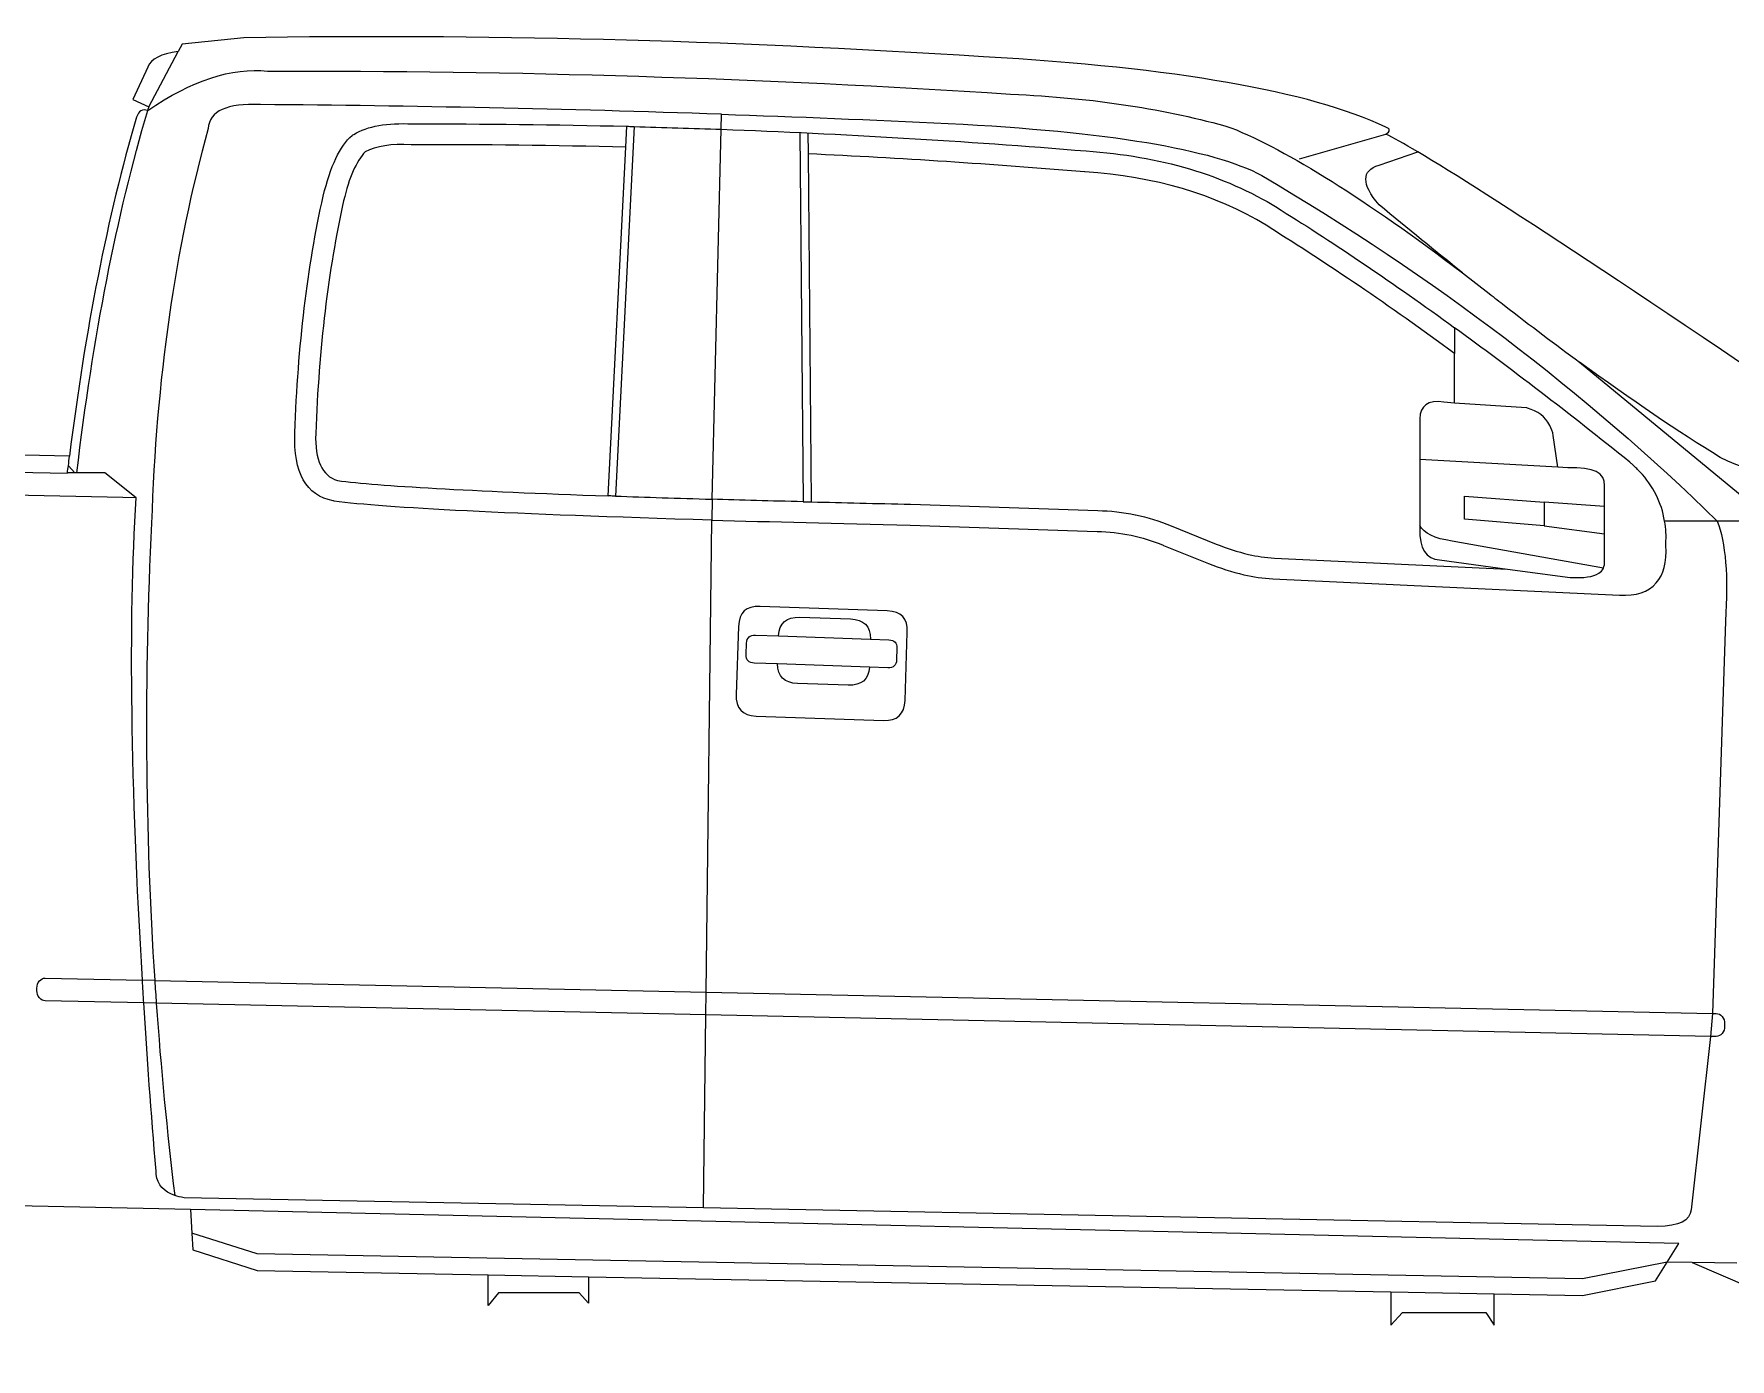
# Model space of a CAD drawing. Header units: metres. Extents: x -4511 to 935, y 0 to 1931.
# Drawn here: x -2692 to -608, y 303 to 1931 of the extents above; entities that cross this region are included whole.
import ezdxf

# ---------------------------------------------------------------- set-up
doc = ezdxf.new("R2010")
doc.units = ezdxf.units.M
doc.layers.add('ceco.net 247', color=7, linetype='Continuous')

msp = doc.modelspace()

# ---------------------------------------------------------------- linework, layer by layer
at = {"layer": 'ceco.net 247'}
for points in [[(-2550.9, 1841.3), (-2514.8, 1909.1)], [(-1954.2, 1816.9), (-1977.2, 1362.9)], [(-1964.5, 1791.6), (-1963.2, 1817.3)], [(-1858.7, 1359.1), (-1847.3, 1813.6)], [(-1847.3, 1813.6), (-1847.2, 1832.1)], [(-1750.9, 1809.6), (-1746.7, 1356)], [(-1740.3, 1783.4), (-1740.7, 1809.1)], [(-1136.6, 1777.3), (-1030.7, 1807.7)], [(-1986.2, 1363.1), (-1964.5, 1791.6)], [(-1736.4, 1355.8), (-1740.3, 1783.4)], [(-946.1, 1569.7), (-946.1, 1538)], [(-946.1, 1477.3), (-946.1, 1538)], [(-792.5, 1527.6), (-555.6, 1332.1)], [(-4390, 1424.5), (-2650.8, 1391.3)], [(-2582.6, 1361.1), (-4398.4, 1399.8)], [(-2641.7, 1391.4), (-2649.6, 1400.3)], [(-988.9, 1408), (-988.9, 1327)], [(-819.4, 1398.5), (-988.9, 1408)], [(-2641.7, 1391.4), (-2650.8, 1391.4)], [(-2639.3, 1391.4), (-2641.7, 1391.4)], [(-2566.5, 1360.7), (-2605, 1391.4), (-2639.3, 1391.4)], [(-1858.7, 1359.1), (-1859.1, 1333.4)], [(-836, 1326.3), (-933.9, 1334.7), (-933.9, 1362.9), (-836, 1355.4)], [(-836, 1355.4), (-836, 1326.3)], [(-762.1, 1350.1), (-836, 1355.4)], [(-762.1, 1316.7), (-762.1, 1350.1)], [(-1865.9, 753.6), (-1859.1, 1333.4)], [(-836, 1326.3), (-762.1, 1316.7)], [(-623.4, 1332.1), (-688, 1332.1)], [(-555.6, 1332.1), (-623.4, 1332.1)], [(-1777.1, 1191.3), (-1663.8, 1187.3)], [(-1665.1, 1152.6), (-1778.2, 1156.7)], [(-2543.6, 767.9), (-2558.6, 768.1)], [(-2543.6, 767.9), (-1865.9, 753.6)], [(-1866.1, 725.4), (-1865.9, 753.6)], [(-1865.9, 753.6), (-629.3, 727.2)], [(-2541.7, 739.7), (-2557.1, 740.2)], [(-1866.1, 725.4), (-2541.7, 739.7)], [(-1869, 488.3), (-1866.1, 725.4)], [(-631.7, 699), (-1866.1, 725.4)], [(-629.3, 727.2), (-631.7, 699)], [(-2499.7, 486.3), (-2713.5, 491)], [(-2499.7, 486.3), (-2497.9, 457.3)], [(-684.9, 421.7), (-670.7, 444.7), (-2499.7, 486.3)], [(-2497.9, 457.3), (-2496.6, 437), (-2417.8, 411.5), (-2133.8, 406)], [(-684.9, 421.7), (-788.8, 401.2), (-2417.8, 431.8), (-2497.9, 457.3)], [(-897.6, 382.7), (-788.8, 380.7), (-699.2, 398.6), (-684.9, 421.7)], [(-654.2, 421.2), (-684.9, 421.7)], [(-599.4, 420.5), (-654.2, 421.2)], [(-654.2, 421.2), (-378.2, 302.6)], [(-2010.5, 403.8), (-2010.5, 371.1), (-2022.1, 384), (-2120.9, 384), (-2133.8, 368.6), (-2133.8, 406)], [(-2133.8, 406), (-2010.5, 403.8)], [(-2010.5, 403.8), (-1024.4, 385.1)], [(-1024.4, 385.1), (-1024.4, 344.4), (-1010.1, 359.8), (-907.6, 359.8), (-897.6, 344.4), (-897.6, 382.7)], [(-1024.4, 385.1), (-897.6, 382.7)]]:
    msp.add_lwpolyline(points, dxfattribs=at)
for points, knots in [([(-1030.7, 1807.7), (-1025, 1811.2), (-1025, 1814.2), (-1030.7, 1816.4), (-1125.1, 1860.6), (-1289.8, 1889.3), (-1525, 1902.7), (-1844.8, 1923.1), (-2147.9, 1930.8), (-2434.1, 1926), (-2434.1, 1926), (-2510, 1918.3), (-2510, 1918.3), (-2510, 1918.3), (-2514.8, 1909.1), (-2514.8, 1909.1)], [0, 0, 0, 0, 1, 1, 1, 2, 2, 2, 3, 3, 3, 4, 4, 4, 5, 5, 5, 5]), ([(-2514.8, 1909.1), (-2535.9, 1906.6), (-2548.3, 1900.2), (-2552.2, 1889.9), (-2552.2, 1889.9), (-2570.3, 1850.3), (-2570.3, 1850.3), (-2570.3, 1850.3), (-2550.9, 1841.3), (-2550.9, 1841.3)], [0, 0, 0, 0, 1, 1, 1, 2, 2, 2, 3, 3, 3, 3]), ([(-2552.2, 1836.7), (-2497.9, 1873.8), (-2448.8, 1889.9), (-2404.8, 1885.1), (-2101.1, 1886), (-1796.7, 1876.7), (-1491.8, 1856.9), (-1389.3, 1852.1), (-1299.1, 1838.4), (-1221, 1815.6), (-1150.2, 1786.9), (-1055.4, 1727.3), (-936.4, 1637.2)], [0, 0, 0, 0, 1, 1, 1, 2, 2, 2, 3, 3, 3, 4, 4, 4, 4]), ([(-2552.2, 1836.7), (-2558.6, 1838.8), (-2563.2, 1836), (-2566.1, 1828.5), (-2601.5, 1706.7), (-2629, 1567.9), (-2648.3, 1412.1)], [0, 0, 0, 0, 1, 1, 1, 2, 2, 2, 2]), ([(-1847.2, 1832.1), (-2038.6, 1838.6), (-2227.4, 1842.6), (-2413.6, 1843.9), (-2454.8, 1845.9), (-2476.3, 1836.2), (-2477.9, 1814.4), (-2518.8, 1667.1), (-2541.9, 1505.6), (-2547.4, 1329.5), (-2556.9, 1139.8), (-2555.7, 952.6), (-2543.6, 767.9)], [0, 0, 0, 0, 1, 1, 1, 2, 2, 2, 3, 3, 3, 4, 4, 4, 4]), ([(-1859.1, 1333.4), (-2105.3, 1340.7), (-2260.1, 1348.4), (-2323, 1356.7), (-2323.5, 1356.9), (-2323.9, 1357.1), (-2324.3, 1357.1), (-2357.5, 1363.6), (-2373.2, 1391.5), (-2371.4, 1440.7), (-2367.5, 1547.8), (-2355.8, 1644.8), (-2336.6, 1731.5), (-2336.6, 1731.5), (-2336.4, 1731.5), (-2336.4, 1731.5), (-2327.7, 1768.1), (-2316, 1792.9), (-2301, 1805.9), (-2300.4, 1806.7), (-2299.9, 1807.2), (-2299, 1807.4), (-2281.9, 1817.6), (-2257.9, 1821.9), (-2226.9, 1820.2), (-2139.1, 1820.4), (-2051.1, 1819.5), (-1963.2, 1817.3)], [0, 0, 0, 0, 1, 1, 1, 2, 2, 2, 3, 3, 3, 4, 4, 4, 5, 5, 5, 6, 6, 6, 7, 7, 7, 8, 8, 8, 9, 9, 9, 9]), ([(-1963.2, 1817.3), (-1960.9, 1817.3), (-1958.8, 1817.1), (-1956.8, 1816.9), (-1955.9, 1816.9), (-1955.2, 1816.9), (-1954.2, 1816.9)], [0, 0, 0, 0, 1, 1, 1, 2, 2, 2, 2]), ([(-1847.3, 1813.6), (-1697.9, 1808.1), (-1548.5, 1799.3), (-1398.9, 1787), (-1307.9, 1780.8), (-1229.6, 1757.5), (-1164.2, 1717.4), (-1164, 1717.4), (-1163.8, 1717.2), (-1163.6, 1717), (-1163.6, 1717), (-1159.2, 1714.1), (-1159.2, 1714.1), (-1159.2, 1714.1), (-1159.4, 1714.2), (-1159.4, 1714.2), (-1092.8, 1673), (-1021.9, 1624.9), (-946.1, 1569.7)], [0, 0, 0, 0, 1, 1, 1, 2, 2, 2, 3, 3, 3, 4, 4, 4, 5, 5, 5, 6, 6, 6, 6]), ([(-1847.2, 1832.1), (-1754.9, 1829), (-1662.2, 1825.2), (-1568.5, 1820.8), (-1371.7, 1810.7), (-1243.2, 1789.4), (-1182.9, 1756.8), (-971.1, 1631.9), (-784.6, 1490.4), (-623.4, 1332.1)], [0, 0, 0, 0, 1, 1, 1, 2, 2, 2, 3, 3, 3, 3]), ([(-1964.5, 1791.6), (-2052.2, 1793.8), (-2139.8, 1794.9), (-2227.6, 1794.7), (-2227.8, 1794.7), (-2228.2, 1794.7), (-2228.5, 1794.7), (-2252.6, 1796), (-2271.5, 1793.1), (-2284.8, 1785.9), (-2295.7, 1774.8), (-2304.6, 1754.6), (-2311.4, 1725.6), (-2311.4, 1725.6), (-2311.4, 1725.8), (-2311.4, 1725.8), (-2330.3, 1640.5), (-2341.9, 1545.2), (-2345.7, 1439.7), (-2347, 1407.3), (-2338, 1388), (-2319, 1382), (-2267.8, 1375.4), (-2156.9, 1369.2), (-1986.2, 1363.1)], [0, 0, 0, 0, 1, 1, 1, 2, 2, 2, 3, 3, 3, 4, 4, 4, 5, 5, 5, 6, 6, 6, 7, 7, 7, 8, 8, 8, 8]), ([(-946.1, 1538), (-1027, 1597.3), (-1102.5, 1648.8), (-1172.9, 1692.4), (-1172.9, 1692.4), (-1173.3, 1692.8), (-1173.3, 1692.8), (-1173.3, 1692.8), (-1177.7, 1695.7), (-1177.7, 1695.7), (-1240.3, 1733.7), (-1314.5, 1755.7), (-1400.7, 1761.4), (-1400.7, 1761.4), (-1401.1, 1761.4), (-1401.1, 1761.4), (-1514.2, 1770.7), (-1627.3, 1778.1), (-1740.3, 1783.4)], [0, 0, 0, 0, 1, 1, 1, 2, 2, 2, 3, 3, 3, 4, 4, 4, 5, 5, 5, 6, 6, 6, 6]), ([(-936.4, 1637.2), (-969.3, 1663.6), (-1003.4, 1691.5), (-1038.9, 1720.8), (-1060.7, 1746.5), (-1060.7, 1762.8), (-1038.9, 1769.6), (-1038.9, 1769.6), (-991.4, 1785.9), (-991.4, 1785.9)], [0, 0, 0, 0, 1, 1, 1, 2, 2, 2, 3, 3, 3, 3]), ([(-936.4, 1637.2), (-936.4, 1637.2), (-903.6, 1611.8), (-903.6, 1611.8), (-897.2, 1606.8), (-891, 1602), (-884.9, 1597.3), (-852.8, 1572.3), (-822, 1549), (-792.5, 1527.6)], [0, 0, 0, 0, 1, 1, 1, 2, 2, 2, 3, 3, 3, 3]), ([(-688, 1332.1), (-691.8, 1355), (-701.9, 1375.2), (-718.4, 1392.8), (-718.4, 1392.8), (-718.8, 1393.2), (-718.8, 1393.2), (-721.9, 1396.3), (-725.2, 1399.4), (-728.5, 1402.5), (-729.1, 1402.9), (-729.4, 1403.3), (-729.8, 1403.6), (-730, 1404), (-730.3, 1404.4), (-730.7, 1404.5), (-806.2, 1465.3), (-878.1, 1520.2), (-946.1, 1569.7)], [0, 0, 0, 0, 1, 1, 1, 2, 2, 2, 3, 3, 3, 4, 4, 4, 5, 5, 5, 6, 6, 6, 6]), ([(-414.2, 1404.5), (-503, 1382.2), (-571.4, 1384.2), (-619.6, 1410.4), (-670.7, 1441.6), (-728.5, 1480.7), (-792.5, 1527.6)], [0, 0, 0, 0, 1, 1, 1, 2, 2, 2, 2]), ([(-946.1, 1477.3), (-946.1, 1477.3), (-959.5, 1478.5), (-959.5, 1478.5), (-978.8, 1481), (-988.5, 1474.2), (-988.9, 1457.9), (-988.9, 1457.9), (-988.9, 1408), (-988.9, 1408)], [0, 0, 0, 0, 1, 1, 1, 2, 2, 2, 3, 3, 3, 3]), ([(-819.4, 1398.5), (-819.4, 1398.5), (-824.8, 1437.4), (-824.8, 1437.4), (-825.7, 1441.8), (-827.1, 1445.8), (-829.2, 1449.7), (-834.8, 1460.5), (-844, 1467.4), (-856.7, 1470.9), (-857, 1471.1), (-857.4, 1471.3), (-857.6, 1471.3), (-857.6, 1471.3), (-946.1, 1477.3), (-946.1, 1477.3)], [0, 0, 0, 0, 1, 1, 1, 2, 2, 2, 3, 3, 3, 4, 4, 4, 5, 5, 5, 5]), ([(-2648.3, 1412.1), (-2648.3, 1412.1), (-4355.1, 1450), (-4355.1, 1450), (-4374.9, 1449.7), (-4386.5, 1441.2), (-4390, 1424.5)], [0, 0, 0, 0, 1, 1, 1, 2, 2, 2, 2]), ([(-762.1, 1350.1), (-762.1, 1350.1), (-762.1, 1375.8), (-762.1, 1375.8), (-760.4, 1391.4), (-775.4, 1398.7), (-806.8, 1397.8), (-806.8, 1397.8), (-819.4, 1398.5), (-819.4, 1398.5)], [0, 0, 0, 0, 1, 1, 1, 2, 2, 2, 3, 3, 3, 3]), ([(-2558.6, 768.1), (-2573.1, 1008.5), (-2575.8, 1206.2), (-2566.5, 1360.9), (-2566.5, 1360.9), (-2582.6, 1361.1), (-2582.6, 1361.1)], [0, 0, 0, 0, 1, 1, 1, 2, 2, 2, 2]), ([(-1977.2, 1362.9), (-1978.1, 1362.9), (-1978.8, 1362.9), (-1979.7, 1362.9), (-1981.9, 1363.1), (-1984.1, 1363.1), (-1986.2, 1363.1)], [0, 0, 0, 0, 1, 1, 1, 2, 2, 2, 2]), ([(-1736.4, 1355.8), (-1697.7, 1354.9), (-1657, 1353.9), (-1614.7, 1352.9), (-1614.7, 1352.9), (-1384.6, 1345.1), (-1384.6, 1345.1), (-1369, 1344.9), (-1353.7, 1343.1), (-1338.5, 1340), (-1338.5, 1340), (-1338.2, 1340), (-1338.2, 1340), (-1323.3, 1336.9), (-1308.8, 1332.3), (-1294.5, 1326.3), (-1294.5, 1326.3), (-1239.1, 1303.9), (-1239.1, 1303.9), (-1226.1, 1298.9), (-1212.9, 1294.7), (-1199.2, 1291.2), (-1189.1, 1288.8), (-1178.6, 1287.4), (-1167.6, 1286.8), (-1167.6, 1286.8), (-881, 1273.3), (-881, 1273.3)], [0, 0, 0, 0, 1, 1, 1, 2, 2, 2, 3, 3, 3, 4, 4, 4, 5, 5, 5, 6, 6, 6, 7, 7, 7, 8, 8, 8, 9, 9, 9, 9]), ([(-1859.1, 1333.4), (-1785.9, 1331.4), (-1704.5, 1329.4), (-1615, 1327.3), (-1615, 1327.3), (-1385.3, 1319.6), (-1385.3, 1319.6), (-1371.3, 1319.3), (-1357.4, 1317.6), (-1343.7, 1314.9), (-1330.3, 1312.1), (-1317.3, 1307.9), (-1304.2, 1302.6), (-1304.2, 1302.6), (-1303.9, 1302.4), (-1303.9, 1302.4), (-1303.9, 1302.4), (-1248.7, 1280.2), (-1248.7, 1280.2), (-1234.6, 1274.6), (-1219.9, 1269.8), (-1205, 1266.3), (-1193.5, 1263.5), (-1181.6, 1261.9), (-1169.3, 1261.2), (-1169.3, 1261.2), (-743.5, 1241.2), (-743.5, 1241.2), (-722.8, 1239.9), (-707.8, 1245), (-698.4, 1256.4), (-689.1, 1266.3), (-685, 1281.7), (-686.5, 1302.4), (-686.5, 1302.4), (-686.5, 1303.7), (-686.5, 1303.7), (-686.5, 1303.9), (-686.5, 1304.1), (-686.5, 1304.2), (-686, 1314), (-686.3, 1323.1), (-688, 1332.1)], [0, 0, 0, 0, 1, 1, 1, 2, 2, 2, 3, 3, 3, 4, 4, 4, 5, 5, 5, 6, 6, 6, 7, 7, 7, 8, 8, 8, 9, 9, 9, 10, 10, 10, 11, 11, 11, 12, 12, 12, 13, 13, 13, 14, 14, 14, 14]), ([(-988.9, 1327), (-988.9, 1327), (-988.9, 1323.1), (-988.9, 1323.1), (-989.4, 1298.4), (-981.2, 1285.5), (-964.5, 1284.5), (-964.5, 1284.5), (-881, 1273.3), (-881, 1273.3)], [0, 0, 0, 0, 1, 1, 1, 2, 2, 2, 3, 3, 3, 3]), ([(-763.3, 1274.2), (-763.3, 1274.2), (-949.3, 1307.7), (-949.3, 1307.7), (-970.7, 1310.7), (-983.9, 1317.1), (-988.9, 1327)], [0, 0, 0, 0, 1, 1, 1, 2, 2, 2, 2]), ([(-763.3, 1274.2), (-762.1, 1276.8), (-761.7, 1279.9), (-762.1, 1283.5), (-762.1, 1283.5), (-762.1, 1316.7), (-762.1, 1316.7)], [0, 0, 0, 0, 1, 1, 1, 2, 2, 2, 2]), ([(-623.4, 1332.1), (-613, 1305.4), (-609.7, 1264.5), (-613.2, 1209.3), (-613.2, 1209.3), (-629.3, 727.2), (-629.3, 727.2)], [0, 0, 0, 0, 1, 1, 1, 2, 2, 2, 2]), ([(-881, 1273.3), (-881, 1273.3), (-804.2, 1263), (-804.2, 1263), (-787.5, 1262.1), (-775.6, 1263.7), (-768.8, 1268.1), (-766.3, 1269.8), (-764.4, 1271.8), (-763.3, 1274.2)], [0, 0, 0, 0, 1, 1, 1, 2, 2, 2, 3, 3, 3, 3]), ([(-1799.7, 1227.4), (-1799.7, 1227.4), (-1643.3, 1221.9), (-1643.3, 1221.9), (-1626.2, 1221.4), (-1618, 1212.4), (-1618.7, 1195.3), (-1618.7, 1195.3), (-1621.5, 1111.9), (-1621.5, 1111.9), (-1622.2, 1094.8), (-1631, 1086.6), (-1648, 1087.3), (-1648, 1087.3), (-1804.6, 1092.7), (-1804.6, 1092.7), (-1821.5, 1093.4), (-1829.6, 1102.2), (-1829, 1119.2), (-1829, 1119.2), (-1826.1, 1202.9), (-1826.1, 1202.9), (-1825.5, 1219.9), (-1816.7, 1228), (-1799.7, 1227.4), (-1799.7, 1227.4), (-1799.7, 1227.4), (-1799.7, 1227.4)], [0, 0, 0, 0, 1, 1, 1, 2, 2, 2, 3, 3, 3, 4, 4, 4, 5, 5, 5, 6, 6, 6, 7, 7, 7, 8, 8, 8, 9, 9, 9, 9]), ([(-1777.1, 1191.3), (-1776, 1207.2), (-1767.2, 1214.8), (-1750.9, 1214), (-1750.9, 1214), (-1688.6, 1212), (-1688.6, 1212), (-1672.2, 1211.5), (-1664, 1203.2), (-1663.8, 1187.3)], [0, 0, 0, 0, 1, 1, 1, 2, 2, 2, 3, 3, 3, 3]), ([(-1778.2, 1156.7), (-1778.2, 1156.7), (-1806.7, 1157.7), (-1806.7, 1157.7), (-1813.4, 1157.9), (-1816.9, 1161.4), (-1816.7, 1168.2), (-1816.7, 1168.2), (-1816.2, 1182.3), (-1816.2, 1182.3), (-1815.8, 1189.1), (-1812.2, 1192.4), (-1805.4, 1192.2), (-1805.4, 1192.2), (-1777.1, 1191.3), (-1777.1, 1191.3)], [0, 0, 0, 0, 1, 1, 1, 2, 2, 2, 3, 3, 3, 4, 4, 4, 5, 5, 5, 5]), ([(-1663.8, 1187.3), (-1663.8, 1187.3), (-1641.3, 1186.3), (-1641.3, 1186.3), (-1634.5, 1186.2), (-1631.2, 1182.7), (-1631.5, 1175.9), (-1631.5, 1175.9), (-1631.9, 1161.8), (-1631.9, 1161.8), (-1632.1, 1155), (-1635.8, 1151.7), (-1642.5, 1151.9), (-1642.5, 1151.9), (-1665.1, 1152.6), (-1665.1, 1152.6)], [0, 0, 0, 0, 1, 1, 1, 2, 2, 2, 3, 3, 3, 4, 4, 4, 5, 5, 5, 5]), ([(-1665.1, 1152.6), (-1666.4, 1137.4), (-1675.2, 1130.1), (-1691.5, 1130.6), (-1691.5, 1130.6), (-1753.7, 1132.6), (-1753.7, 1132.6), (-1770, 1133.4), (-1778, 1141.4), (-1778.2, 1156.7)], [0, 0, 0, 0, 1, 1, 1, 2, 2, 2, 3, 3, 3, 3]), ([(-2557.1, 740.2), (-2557.1, 740.2), (-2678.1, 742.8), (-2678.1, 742.8), (-2680.9, 742.8), (-2683.3, 744.1), (-2685.3, 746.5), (-2687.3, 749), (-2688.4, 752), (-2688.4, 755.1), (-2688.4, 755.1), (-2688.4, 758.2), (-2688.4, 758.2), (-2688.4, 761.7), (-2687.3, 764.6), (-2685.3, 767.2), (-2683.3, 769.6), (-2680.9, 770.7), (-2678.1, 770.7), (-2678.1, 770.7), (-2558.6, 768.1), (-2558.6, 768.1)], [0, 0, 0, 0, 1, 1, 1, 2, 2, 2, 3, 3, 3, 4, 4, 4, 5, 5, 5, 6, 6, 6, 7, 7, 7, 7]), ([(-2519, 503.7), (-2532.4, 508.3), (-2540.1, 516.7), (-2541.7, 529.2), (-2541.9, 530.5), (-2541.9, 531.9), (-2541.9, 533.4), (-2548, 605.5), (-2552.9, 674.4), (-2557.1, 740.2)], [0, 0, 0, 0, 1, 1, 1, 2, 2, 2, 3, 3, 3, 3]), ([(-629.3, 727.2), (-629.3, 727.2), (-624.5, 727.2), (-624.5, 727.2), (-621.8, 727.2), (-619.2, 725.9), (-617.2, 723.4), (-615.2, 720.8), (-614.3, 717.9), (-614.3, 714.6), (-614.3, 714.6), (-614.3, 711.6), (-614.3, 711.6), (-614.3, 708.2), (-615.2, 705.2), (-617.2, 702.8), (-619.2, 700.3), (-621.8, 699), (-624.5, 699), (-624.5, 699), (-631.7, 699), (-631.7, 699)], [0, 0, 0, 0, 1, 1, 1, 2, 2, 2, 3, 3, 3, 4, 4, 4, 5, 5, 5, 6, 6, 6, 7, 7, 7, 7]), ([(-631.7, 699), (-631.7, 699), (-655.5, 485.9), (-655.5, 485.9), (-656.6, 472.9), (-670.4, 465.9), (-696.6, 465.4), (-696.6, 465.4), (-1869, 488.3), (-1869, 488.3)], [0, 0, 0, 0, 1, 1, 1, 2, 2, 2, 3, 3, 3, 3]), ([(-1869, 488.3), (-1869, 488.3), (-2507.4, 500.8), (-2507.4, 500.8), (-2511.7, 501.5), (-2515.5, 502.4), (-2519, 503.7)], [0, 0, 0, 0, 1, 1, 1, 2, 2, 2, 2])]:
    msp.add_open_spline(points, degree=3, knots=knots, dxfattribs=at)
for points in [[(-2639.3, 1391.4), (-2619.3, 1559.1), (-2590.3, 1707.6), (-2552.2, 1836.7)], [(-2550.9, 1841.3), (-2551.4, 1839.7), (-2551.8, 1838.2), (-2552.2, 1836.7)], [(-1954.2, 1816.9), (-1918.7, 1816), (-1883.1, 1814.9), (-1847.3, 1813.6)], [(-991.4, 1785.9), (-1008.7, 1796.2), (-1021.7, 1803.5), (-1030.7, 1807.7)], [(-414.2, 1404.5), (-712.4, 1607.5), (-904.7, 1734.6), (-991.4, 1785.9)], [(-2650.8, 1391.4), (-2650.5, 1394.5), (-2650.1, 1397.4), (-2649.6, 1400.3)], [(-2649.6, 1400.3), (-2649.2, 1404.2), (-2648.8, 1408.2), (-2648.3, 1412.1)], [(-1977.2, 1362.9), (-1940.3, 1361.6), (-1900.9, 1360.3), (-1858.7, 1359.1)], [(-1746.7, 1356), (-1786.1, 1356.9), (-1823.3, 1358), (-1858.7, 1359.1)], [(-1746.7, 1356), (-1743.2, 1356), (-1739.9, 1356), (-1736.4, 1355.8)], [(-2557.1, 740.2), (-2557.7, 749.6), (-2558, 758.9), (-2558.6, 768.1)], [(-2543.6, 767.9), (-2543, 758.6), (-2542.3, 749), (-2541.7, 739.7)], [(-2541.7, 739.7), (-2536, 660.7), (-2528.5, 582), (-2519, 503.7)]]:
    msp.add_open_spline(points, degree=3, dxfattribs=at)

doc.saveas('drawing.dxf')
